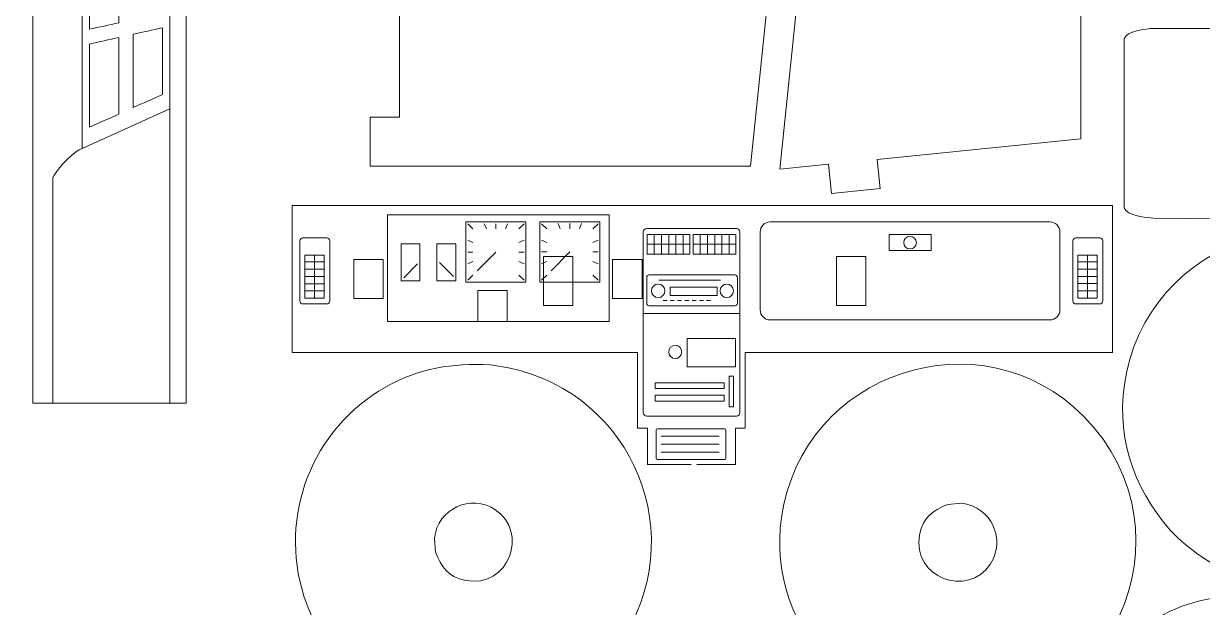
# Model space of a CAD drawing. Header units: centimetres. Extents: x -33.3 to 33.3, y -15.3 to 15.3.
# Drawn here: x -11.01 to -0.78, y -8.11 to -3.05 of the extents above; entities that cross this region are included whole.
import ezdxf

# ---------------------------------------------------------------- set-up
doc = ezdxf.new("R2010")
doc.units = ezdxf.units.CM
doc.header["$MEASUREMENT"] = 0
doc.layers.add('Layer 1', color=7, linetype='Continuous')

msp = doc.modelspace()

# ---------------------------------------------------------------- linework, layer by layer
at = {"layer": 'Layer 1', "color": 250, "lineweight": 20}
msp.add_open_spline([(-11.10211, -15.35), (-11.10211, -15.35), (11.0979, -15.35), (11.0979, -15.35), (11.0979, -15.35), (11.0979, -15.35), (11.0979, 15.35), (11.0979, 15.35), (11.0979, 15.35), (11.0979, 15.35), (-11.10211, 15.35), (-11.10211, 15.35), (-11.10211, 15.35), (-11.10211, 15.35), (-11.10211, -15.35), (-11.10211, -15.35), (-11.10211, -15.35), (-11.10211, -15.35), (-11.10211, -15.35), (-11.10211, -15.35)], degree=3, knots=[0, 0, 0, 0, 0.16666667, 0.16666667, 0.16666667, 0.16666667, 0.33333333, 0.33333333, 0.33333333, 0.33333333, 0.5, 0.5, 0.5, 0.5, 0.66666667, 0.66666667, 0.66666667, 0.66666667, 1, 1, 1, 1], dxfattribs=at)
at = {"layer": 'Layer 1', "lineweight": 9}
for points, knots in [([(-10.28248, 1.88691), (-10.53143, 1.88675), (-10.75291, 1.88659), (-10.75291, 1.88659), (-10.75291, 1.88659), (-10.75291, 1.88659), (-10.92623, 1.88834), (-10.92623, 1.88834), (-10.92623, 1.88834), (-10.92623, 1.88834), (-10.92623, -6.34047), (-10.92623, -6.34047), (-10.92623, -6.34047), (-10.92623, -6.34047), (-9.59829, -6.34091), (-9.59829, -6.34091), (-9.59829, -6.34091), (-9.59829, -6.34091), (-9.59829, -2.56671), (-9.59829, -2.56671), (-9.59829, -2.56671), (-9.59829, -2.56671), (-9.34334, -2.56671), (-9.34334, -2.56671), (-9.34334, -2.56671), (-9.34334, -2.56671), (-9.34334, -1.88682), (-9.34334, -1.88682), (-9.34334, -1.88682), (-9.34334, -1.88682), (-9.59829, -1.88682), (-9.59829, -1.88682), (-9.59829, -1.88682), (-9.59829, -1.88682), (-9.59829, 1.88737), (-9.59829, 1.88737), (-9.59829, 1.88737), (-9.59829, 1.88737), (-9.92618, 1.88714), (-10.23248, 1.88694)], [0, 0, 0, 0, 0.09090909, 0.09090909, 0.09090909, 0.09090909, 0.18181818, 0.18181818, 0.18181818, 0.18181818, 0.27272727, 0.27272727, 0.27272727, 0.27272727, 0.36363636, 0.36363636, 0.36363636, 0.36363636, 0.45454545, 0.45454545, 0.45454545, 0.45454545, 0.54545455, 0.54545455, 0.54545455, 0.54545455, 0.63636364, 0.63636364, 0.63636364, 0.63636364, 0.72727273, 0.72727273, 0.72727273, 0.72727273, 0.81818182, 0.81818182, 0.81818182, 0.81818182, 1, 1, 1, 1]), ([(-2.6797, -1.16226), (-2.95858, -1.16226), (-3.22302, -1.16226), (-3.22302, -1.16226), (-3.22302, -1.16226), (-3.22302, -1.16226), (-3.22302, -1.80304), (-3.22302, -1.80304), (-3.22302, -1.80304), (-3.22302, -1.80304), (-5.61491, -1.55184), (-5.61491, -1.55184), (-5.61491, -1.55184), (-5.61491, -1.55184), (-5.58784, -1.29829), (-5.58784, -1.29829), (-5.58784, -1.29829), (-5.58784, -1.29829), (-6.01038, -1.2532), (-6.01038, -1.2532), (-6.01038, -1.2532), (-6.01038, -1.2532), (-6.03745, -1.50673), (-6.03745, -1.50673), (-6.03745, -1.50673), (-6.03745, -1.50673), (-6.29097, -1.47966), (-6.29097, -1.47966), (-6.29097, -1.47966), (-6.29097, -1.47966), (-6.91417, -1.47966), (-6.91417, -1.47966), (-6.91417, -1.47966), (-6.91417, -1.47966), (-6.91417, -1.22471), (-6.91417, -1.22471), (-6.91417, -1.22471), (-6.91417, -1.22471), (-7.25412, -1.22471), (-7.25412, -1.22471), (-7.25412, -1.22471), (-7.25412, -1.22471), (-7.25412, -1.47966), (-7.25412, -1.47966), (-7.25412, -1.47966), (-7.25412, -1.47966), (-7.74529, -1.47966), (-7.74529, -1.47966), (-7.74529, -1.47966), (-7.74529, -1.47966), (-7.74529, -3.86239), (-7.74529, -3.86239), (-7.74529, -3.86239), (-7.74529, -3.86239), (-8.0003, -3.86239), (-8.0003, -3.86239), (-8.0003, -3.86239), (-8.0003, -3.86239), (-8.0003, -4.28731), (-8.0003, -4.28731), (-8.0003, -4.28731), (-8.0003, -4.28731), (-4.70104, -4.28731), (-4.70104, -4.28731), (-4.70104, -4.28731), (-4.70104, -4.28731), (-4.56245, -2.94622), (-4.56245, -2.94622), (-4.56245, -2.94622), (-4.56245, -2.94622), (-4.30884, -2.97243), (-4.30884, -2.97243), (-4.30884, -2.97243), (-4.30884, -2.97243), (-4.44742, -4.31354), (-4.44742, -4.31354), (-4.44742, -4.31354), (-4.44742, -4.31354), (-4.02466, -4.27063), (-4.02466, -4.27063), (-4.02466, -4.27063), (-4.02466, -4.27063), (-3.99891, -4.52429), (-3.99891, -4.52429), (-3.99891, -4.52429), (-3.99891, -4.52429), (-3.57615, -4.4814), (-3.57615, -4.4814), (-3.57615, -4.4814), (-3.57615, -4.4814), (-3.6019, -4.22774), (-3.6019, -4.22774), (-3.6019, -4.22774), (-3.6019, -4.22774), (-1.83551, -4.0485), (-1.83551, -4.0485), (-1.83551, -4.0485), (-1.83551, -4.0485), (-1.83551, -2.81895), (-1.83551, -2.81895), (-1.83551, -2.81895), (-1.83551, -2.81895), (-2.29445, -2.81895), (-2.29445, -2.81895), (-2.29445, -2.81895), (-2.29445, -2.81895), (-2.29445, -1.50164), (-2.29445, -1.50164), (-2.29445, -1.50164), (-2.29445, -1.50164), (-2.03948, -1.50164), (-2.03948, -1.50164), (-2.03948, -1.50164), (-2.03948, -1.50164), (-2.03948, -1.16226), (-2.03948, -1.16226), (-2.03948, -1.16226), (-2.03948, -1.16226), (-2.33433, -1.16226), (-2.6297, -1.16226)], [0, 0, 0, 0, 0.03225806, 0.03225806, 0.03225806, 0.03225806, 0.06451613, 0.06451613, 0.06451613, 0.06451613, 0.09677419, 0.09677419, 0.09677419, 0.09677419, 0.12903226, 0.12903226, 0.12903226, 0.12903226, 0.16129032, 0.16129032, 0.16129032, 0.16129032, 0.19354839, 0.19354839, 0.19354839, 0.19354839, 0.22580645, 0.22580645, 0.22580645, 0.22580645, 0.25806452, 0.25806452, 0.25806452, 0.25806452, 0.29032258, 0.29032258, 0.29032258, 0.29032258, 0.32258065, 0.32258065, 0.32258065, 0.32258065, 0.35483871, 0.35483871, 0.35483871, 0.35483871, 0.38709677, 0.38709677, 0.38709677, 0.38709677, 0.41935484, 0.41935484, 0.41935484, 0.41935484, 0.4516129, 0.4516129, 0.4516129, 0.4516129, 0.48387097, 0.48387097, 0.48387097, 0.48387097, 0.51612903, 0.51612903, 0.51612903, 0.51612903, 0.5483871, 0.5483871, 0.5483871, 0.5483871, 0.58064516, 0.58064516, 0.58064516, 0.58064516, 0.61290323, 0.61290323, 0.61290323, 0.61290323, 0.64516129, 0.64516129, 0.64516129, 0.64516129, 0.67741935, 0.67741935, 0.67741935, 0.67741935, 0.70967742, 0.70967742, 0.70967742, 0.70967742, 0.74193548, 0.74193548, 0.74193548, 0.74193548, 0.77419355, 0.77419355, 0.77419355, 0.77419355, 0.80645161, 0.80645161, 0.80645161, 0.80645161, 0.83870968, 0.83870968, 0.83870968, 0.83870968, 0.87096774, 0.87096774, 0.87096774, 0.87096774, 0.90322581, 0.90322581, 0.90322581, 0.90322581, 0.93548387, 0.93548387, 0.93548387, 0.93548387, 1, 1, 1, 1]), ([(0.5506, -3.09325), (-0.47528, -3.09325), (-1.20612, -3.09325), (-1.20612, -3.09325), (-1.20612, -3.09325), (-1.2651, -3.09445), (-1.44288, -3.11428), (-1.45861, -3.18431), (-1.45861, -3.18431), (-1.45861, -3.18431), (-1.4585, -4.64697), (-1.4585, -4.64697), (-1.4585, -4.64697), (-1.43603, -4.71623), (-1.2654, -4.73528), (-1.20512, -4.73711), (-1.20512, -4.73711), (-1.20512, -4.73711), (1.52417, -4.76674), (1.52417, -4.76674), (1.52417, -4.76674), (1.52417, -4.76674), (1.52417, -4.52271), (1.52417, -4.52271), (1.52417, -4.52271), (1.52417, -4.52271), (1.77913, -4.52271), (1.77913, -4.52271), (1.77913, -4.52271), (1.77913, -4.52271), (1.77913, -4.76814), (1.77913, -4.76814), (1.77913, -4.76814), (1.77913, -4.76814), (3.4786, -4.77002), (3.4786, -4.77002), (3.4786, -4.77002), (3.4786, -4.77002), (4.06546, -4.76799), (4.06546, -4.76799), (4.06546, -4.76799), (4.06546, -4.76799), (4.06546, -4.52271), (4.06546, -4.52271), (4.06546, -4.52271), (4.06546, -4.52271), (4.32043, -4.52271), (4.32043, -4.52271), (4.32043, -4.52271), (4.32043, -4.52271), (4.32043, -4.76652), (4.32043, -4.76652), (4.32043, -4.76652), (4.32043, -4.76652), (7.01571, -4.73708), (7.01571, -4.73708), (7.01571, -4.73708), (7.0735, -4.73542), (7.25127, -4.71402), (7.26731, -4.64727), (7.26731, -4.64727), (7.26731, -4.64727), (7.26804, -3.18819), (7.26804, -3.18819), (7.26804, -3.18819), (7.24699, -3.11024), (7.07773, -3.09436), (7.01566, -3.09325), (7.01566, -3.09325), (7.01566, -3.09325), (6.47998, -3.09325), (5.68208, -3.09325)], [0, 0, 0, 0, 0.05263158, 0.05263158, 0.05263158, 0.05263158, 0.10526316, 0.10526316, 0.10526316, 0.10526316, 0.15789474, 0.15789474, 0.15789474, 0.15789474, 0.21052632, 0.21052632, 0.21052632, 0.21052632, 0.26315789, 0.26315789, 0.26315789, 0.26315789, 0.31578947, 0.31578947, 0.31578947, 0.31578947, 0.36842105, 0.36842105, 0.36842105, 0.36842105, 0.42105263, 0.42105263, 0.42105263, 0.42105263, 0.47368421, 0.47368421, 0.47368421, 0.47368421, 0.52631579, 0.52631579, 0.52631579, 0.52631579, 0.57894737, 0.57894737, 0.57894737, 0.57894737, 0.63157895, 0.63157895, 0.63157895, 0.63157895, 0.68421053, 0.68421053, 0.68421053, 0.68421053, 0.73684211, 0.73684211, 0.73684211, 0.73684211, 0.78947368, 0.78947368, 0.78947368, 0.78947368, 0.84210526, 0.84210526, 0.84210526, 0.84210526, 0.89473684, 0.89473684, 0.89473684, 0.89473684, 1, 1, 1, 1]), ([(1.49162, -6.99297), (1.71831, -6.45711), (1.65363, -5.79723), (1.16501, -5.30383), (1.16501, -5.30383), (0.2789, -4.40904), (-1.27588, -4.91201), (-1.45712, -6.17954), (-1.45712, -6.17954), (-1.52966, -6.68685), (-1.34828, -7.14957), (-0.99243, -7.51143), (-0.99243, -7.51143), (-0.70948, -7.7608), (-0.40694, -7.91226), (-0.02436, -7.93512), (-0.02436, -7.93512), (0.65182, -7.97552), (1.18186, -7.6065), (1.44162, -7.1)], [0, 0, 0, 0, 0.16666667, 0.16666667, 0.16666667, 0.16666667, 0.33333333, 0.33333333, 0.33333333, 0.33333333, 0.5, 0.5, 0.5, 0.5, 0.66666667, 0.66666667, 0.66666667, 0.66666667, 1, 1, 1, 1]), ([(-5.16577, -6.87205), (-4.99171, -6.87205), (-4.83103, -6.87205), (-4.83103, -6.87205), (-4.83103, -6.87205), (-4.83103, -6.87205), (-4.83104, -6.55681), (-4.83104, -6.55681), (-4.83104, -6.55681), (-4.83104, -6.55681), (-4.74605, -6.55681), (-4.74605, -6.55681), (-4.74605, -6.55681), (-4.74605, -6.55681), (-4.74605, -5.90223), (-4.74605, -5.90223), (-4.74605, -5.90223), (-4.74605, -5.90223), (-1.56151, -5.90223), (-1.56151, -5.90223), (-1.56151, -5.90223), (-1.56151, -5.90223), (-1.56151, -4.6274), (-1.56151, -4.6274), (-1.56151, -4.6274), (-1.56151, -4.6274), (-8.67845, -4.6274), (-8.67845, -4.6274), (-8.67845, -4.6274), (-8.67845, -4.6274), (-8.67845, -5.90223), (-8.67845, -5.90223), (-8.67845, -5.90223), (-8.67845, -5.90223), (-5.68092, -5.90223), (-5.68092, -5.90223), (-5.68092, -5.90223), (-5.68092, -5.90223), (-5.68092, -6.55681), (-5.68092, -6.55681), (-5.68092, -6.55681), (-5.68092, -6.55681), (-5.59593, -6.55681), (-5.59593, -6.55681), (-5.59593, -6.55681), (-5.59593, -6.55681), (-5.59593, -6.87206), (-5.59593, -6.87206), (-5.59593, -6.87206), (-5.59593, -6.87206), (-5.40623, -6.87205), (-5.21577, -6.87205)], [0, 0, 0, 0, 0.07142857, 0.07142857, 0.07142857, 0.07142857, 0.14285714, 0.14285714, 0.14285714, 0.14285714, 0.21428571, 0.21428571, 0.21428571, 0.21428571, 0.28571429, 0.28571429, 0.28571429, 0.28571429, 0.35714286, 0.35714286, 0.35714286, 0.35714286, 0.42857143, 0.42857143, 0.42857143, 0.42857143, 0.5, 0.5, 0.5, 0.5, 0.57142857, 0.57142857, 0.57142857, 0.57142857, 0.64285714, 0.64285714, 0.64285714, 0.64285714, 0.71428571, 0.71428571, 0.71428571, 0.71428571, 0.78571429, 0.78571429, 0.78571429, 0.78571429, 0.85714286, 0.85714286, 0.85714286, 0.85714286, 1, 1, 1, 1]), ([(-7.8871, -5.09485), (-7.8871, -5.09485), (-8.14206, -5.09485), (-8.14206, -5.09485), (-8.14206, -5.09485), (-8.14206, -5.09485), (-8.14206, -5.4348), (-8.14206, -5.4348), (-8.14206, -5.4348), (-8.14206, -5.4348), (-7.8871, -5.4348), (-7.8871, -5.4348), (-7.8871, -5.4348), (-7.8871, -5.4348), (-7.8871, -5.09485), (-7.8871, -5.09485)], [0, 0, 0, 0, 0.2, 0.2, 0.2, 0.2, 0.4, 0.4, 0.4, 0.4, 0.6, 0.6, 0.6, 0.6, 1, 1, 1, 1]), ([(-6.24116, -5.4941), (-6.24116, -5.4941), (-6.24116, -5.06916), (-6.24116, -5.06916), (-6.24116, -5.06916), (-6.24116, -5.06916), (-6.49613, -5.06916), (-6.49613, -5.06916), (-6.49613, -5.06916), (-6.49613, -5.06916), (-6.49613, -5.4941), (-6.49613, -5.4941), (-6.49613, -5.4941), (-6.49613, -5.4941), (-6.24116, -5.4941), (-6.24116, -5.4941)], [0, 0, 0, 0, 0.2, 0.2, 0.2, 0.2, 0.4, 0.4, 0.4, 0.4, 0.6, 0.6, 0.6, 0.6, 1, 1, 1, 1]), ([(-5.89738, -5.09485), (-5.89738, -5.09485), (-5.89738, -5.4348), (-5.89738, -5.4348), (-5.89738, -5.4348), (-5.89738, -5.4348), (-5.64242, -5.4348), (-5.64242, -5.4348), (-5.64242, -5.4348), (-5.64242, -5.4348), (-5.64242, -5.09485), (-5.64242, -5.09485), (-5.64242, -5.09485), (-5.64242, -5.09485), (-5.89738, -5.09485), (-5.89738, -5.09485)], [0, 0, 0, 0, 0.2, 0.2, 0.2, 0.2, 0.4, 0.4, 0.4, 0.4, 0.6, 0.6, 0.6, 0.6, 1, 1, 1, 1]), ([(-3.69989, -5.06916), (-3.69989, -5.06916), (-3.95485, -5.06916), (-3.95485, -5.06916), (-3.95485, -5.06916), (-3.95485, -5.06916), (-3.95485, -5.4941), (-3.95485, -5.4941), (-3.95485, -5.4941), (-3.95485, -5.4941), (-3.69989, -5.4941), (-3.69989, -5.4941), (-3.69989, -5.4941), (-3.69989, -5.4941), (-3.69989, -5.06916), (-3.69989, -5.06916)], [0, 0, 0, 0, 0.2, 0.2, 0.2, 0.2, 0.4, 0.4, 0.4, 0.4, 0.6, 0.6, 0.6, 0.6, 1, 1, 1, 1]), ([(-7.06787, -5.63248), (-7.06787, -5.63248), (-6.8129, -5.63248), (-6.8129, -5.63248), (-6.8129, -5.63248), (-6.8129, -5.63248), (-6.8129, -5.36272), (-6.8129, -5.36272), (-6.8129, -5.36272), (-6.8129, -5.36272), (-7.06787, -5.36272), (-7.06787, -5.36272), (-7.06787, -5.36272), (-7.06787, -5.36272), (-7.06787, -5.63248), (-7.06787, -5.63248)], [0, 0, 0, 0, 0.2, 0.2, 0.2, 0.2, 0.4, 0.4, 0.4, 0.4, 0.6, 0.6, 0.6, 0.6, 1, 1, 1, 1]), ([(-3.93542, -8.69067), (-3.66163, -8.92354), (-3.36757, -9.06464), (-2.99939, -9.08663), (-2.99939, -9.08663), (-1.58522, -9.17114), (-0.8103, -7.46482), (-1.81001, -6.45533), (-1.81001, -6.45533), (-2.69611, -5.56055), (-4.25089, -6.06352), (-4.43214, -7.33105), (-4.43214, -7.33105), (-4.50345, -7.82975), (-4.32939, -8.28536), (-3.98542, -8.64442)], [0, 0, 0, 0, 0.2, 0.2, 0.2, 0.2, 0.4, 0.4, 0.4, 0.4, 0.6, 0.6, 0.6, 0.6, 1, 1, 1, 1]), ([(-6.03768, -8.65998), (-5.94284, -8.56785), (-5.85691, -8.46048), (-5.78281, -8.33755), (-5.78281, -8.33755), (-5.21841, -7.40119), (-5.77809, -6.17745), (-6.90352, -6.01571), (-6.90352, -6.01571), (-6.90352, -6.01571), (-6.95778, -6.0088), (-6.95778, -6.0088), (-6.95778, -6.0088), (-7.28775, -5.99182), (-7.5768, -6.0367), (-7.86909, -6.20243), (-7.86909, -6.20243), (-8.50576, -6.56344), (-8.79668, -7.3192), (-8.57529, -8.01184), (-8.57529, -8.01184), (-8.22143, -9.11894), (-6.87914, -9.40913), (-6.08768, -8.70642)], [0, 0, 0, 0, 0.14285714, 0.14285714, 0.14285714, 0.14285714, 0.28571429, 0.28571429, 0.28571429, 0.28571429, 0.42857143, 0.42857143, 0.42857143, 0.42857143, 0.57142857, 0.57142857, 0.57142857, 0.57142857, 0.71428571, 0.71428571, 0.71428571, 0.71428571, 1, 1, 1, 1]), ([(-7.43421, -7.63303), (-7.38302, -7.75612), (-7.32512, -7.8479), (-7.1712, -7.87704), (-7.1712, -7.87704), (-6.79825, -7.94765), (-6.61878, -7.4572), (-6.91819, -7.26189), (-6.91819, -7.26189), (-7.12723, -7.12552), (-7.41344, -7.25031), (-7.44388, -7.51368), (-7.44388, -7.51368), (-7.44388, -7.51368), (-7.43421, -7.63303), (-7.43421, -7.63303)], [0, 0, 0, 0, 0.2, 0.2, 0.2, 0.2, 0.4, 0.4, 0.4, 0.4, 0.6, 0.6, 0.6, 0.6, 1, 1, 1, 1]), ([(-2.99057, -7.2174), (-3.11364, -7.26857), (-3.20549, -7.32648), (-3.23461, -7.48042), (-3.23461, -7.48042), (-3.30517, -7.85342), (-2.81478, -8.03282), (-2.61946, -7.73343), (-2.61946, -7.73343), (-2.48296, -7.52421), (-2.60808, -7.23815), (-2.87123, -7.20774), (-2.87123, -7.20774), (-2.87123, -7.20774), (-2.99057, -7.2174), (-2.99057, -7.2174)], [0, 0, 0, 0, 0.2, 0.2, 0.2, 0.2, 0.4, 0.4, 0.4, 0.4, 0.6, 0.6, 0.6, 0.6, 1, 1, 1, 1]), ([(-1.18736, -10.88258), (-0.50756, -11.27175), (0.43964, -11.11864), (0.91011, -10.33821), (0.91011, -10.33821), (1.47438, -9.40218), (0.91519, -8.17827), (-0.2106, -8.01639), (-0.2106, -8.01639), (-0.2106, -8.01639), (-0.26486, -8.00945), (-0.26486, -8.00945), (-0.26486, -8.00945), (-0.5949, -7.99251), (-0.8838, -8.03732), (-1.17617, -8.2031), (-1.17617, -8.2031), (-1.81285, -8.56411), (-2.10376, -9.31986), (-1.88238, -10.0125), (-1.88238, -10.0125), (-1.76182, -10.38972), (-1.52652, -10.67211), (-1.23736, -10.85267)], [0, 0, 0, 0, 0.14285714, 0.14285714, 0.14285714, 0.14285714, 0.28571429, 0.28571429, 0.28571429, 0.28571429, 0.42857143, 0.42857143, 0.42857143, 0.42857143, 0.57142857, 0.57142857, 0.57142857, 0.57142857, 0.71428571, 0.71428571, 0.71428571, 0.71428571, 1, 1, 1, 1])]:
    msp.add_open_spline(points, degree=3, knots=knots, dxfattribs=at)
at = {"layer": 'Layer 1', "color": 140, "lineweight": 9}
for points in [[(-9.73915, -6.34047), (-9.73915, -6.34047), (-9.73915, 1.88659), (-9.73915, 1.88659)], [(-7.10968, -4.83083), (-7.10968, -4.83083), (-7.15468, -4.78583), (-7.15468, -4.78583)], [(-6.99282, -4.83017), (-6.99282, -4.83017), (-7.01153, -4.78504), (-7.01153, -4.78504)], [(-6.90973, -4.83017), (-6.90973, -4.83017), (-6.90975, -4.78504), (-6.90975, -4.78504)], [(-6.82667, -4.83017), (-6.82667, -4.83017), (-6.80799, -4.78504), (-6.80799, -4.78504)], [(-6.70968, -4.83062), (-6.70968, -4.83062), (-6.66468, -4.78559), (-6.66468, -4.78559)], [(-6.46848, -4.83047), (-6.46848, -4.83047), (-6.51348, -4.78548), (-6.51348, -4.78548)], [(-6.35162, -4.82981), (-6.35162, -4.82981), (-6.37033, -4.78468), (-6.37033, -4.78468)], [(-6.26853, -4.82981), (-6.26853, -4.82981), (-6.26855, -4.78468), (-6.26855, -4.78468)], [(-6.18547, -4.82981), (-6.18547, -4.82981), (-6.16679, -4.78468), (-6.16679, -4.78468)], [(-6.06848, -4.83026), (-6.06848, -4.83026), (-6.02348, -4.78522), (-6.02348, -4.78522)], [(-5.53726, -5.04811), (-5.53726, -5.04811), (-5.53726, -4.87885), (-5.53726, -4.87885)], [(-5.47415, -5.04811), (-5.47415, -5.04811), (-5.47415, -4.87885), (-5.47415, -4.87885)], [(-5.41105, -5.04811), (-5.41105, -5.04811), (-5.41105, -4.87885), (-5.41105, -4.87885)], [(-5.34794, -5.04811), (-5.34794, -5.04811), (-5.34794, -4.87885), (-5.34794, -4.87885)], [(-5.28484, -5.04811), (-5.28484, -5.04811), (-5.28484, -4.87885), (-5.28484, -4.87885)], [(-5.13795, -5.04808), (-5.13795, -5.04808), (-5.13795, -4.87883), (-5.13795, -4.87883)], [(-5.07484, -5.04808), (-5.07484, -5.04808), (-5.07484, -4.87883), (-5.07484, -4.87883)], [(-5.01173, -5.04808), (-5.01173, -5.04808), (-5.01173, -4.87883), (-5.01173, -4.87883)], [(-4.94862, -5.04808), (-4.94862, -5.04808), (-4.94862, -4.87883), (-4.94862, -4.87883)], [(-4.88553, -5.04808), (-4.88553, -5.04808), (-4.88553, -4.87883), (-4.88553, -4.87883)], [(-7.10968, -4.94795), (-7.10968, -4.94795), (-7.15468, -4.92931), (-7.15468, -4.92931)], [(-6.70968, -4.94782), (-6.70968, -4.94782), (-6.66468, -4.92916), (-6.66468, -4.92916)], [(-6.46848, -4.94759), (-6.46848, -4.94759), (-6.51348, -4.92895), (-6.51348, -4.92895)], [(-6.06848, -4.94746), (-6.06848, -4.94746), (-6.02348, -4.9288), (-6.02348, -4.9288)], [(-5.59881, -4.96347), (-5.59881, -4.96347), (-5.22822, -4.96347), (-5.22822, -4.96347)], [(-5.1995, -4.96345), (-5.1995, -4.96345), (-4.82891, -4.96345), (-4.82891, -4.96345)], [(-8.48319, -5.42973), (-8.48319, -5.42973), (-8.48319, -5.05914), (-8.48319, -5.05914)], [(-7.10968, -5.03078), (-7.10968, -5.03078), (-7.15468, -5.03078), (-7.15468, -5.03078)], [(-6.90968, -5.03076), (-6.90968, -5.03076), (-7.07258, -5.19366), (-7.07258, -5.19366)], [(-6.70968, -5.03067), (-6.70968, -5.03067), (-6.66468, -5.03065), (-6.66468, -5.03065)], [(-6.46848, -5.03042), (-6.46848, -5.03042), (-6.51348, -5.03042), (-6.51348, -5.03042)], [(-6.46848, -5.11325), (-6.46848, -5.11325), (-6.51348, -5.13191), (-6.51348, -5.13191)], [(-6.26848, -5.0304), (-6.26848, -5.0304), (-6.43138, -5.1933), (-6.43138, -5.1933)], [(-6.06848, -5.03031), (-6.06848, -5.03031), (-6.02348, -5.03029), (-6.02348, -5.03029)], [(-6.06848, -5.11314), (-6.06848, -5.11314), (-6.02348, -5.13174), (-6.02348, -5.13174)], [(-1.77714, -5.42942), (-1.77714, -5.42942), (-1.77714, -5.05883), (-1.77714, -5.05883)], [(-8.39856, -5.11577), (-8.39856, -5.11577), (-8.56781, -5.11577), (-8.56781, -5.11577)], [(-8.39856, -5.17886), (-8.39856, -5.17886), (-8.56781, -5.17886), (-8.56781, -5.17886)], [(-7.58902, -5.13316), (-7.58902, -5.13316), (-7.71003, -5.25416), (-7.71003, -5.25416)], [(-7.39864, -5.12099), (-7.39864, -5.12099), (-7.27763, -5.24199), (-7.27763, -5.24199)], [(-7.10968, -5.11361), (-7.10968, -5.11361), (-7.15468, -5.13226), (-7.15468, -5.13226)], [(-6.70968, -5.11349), (-6.70968, -5.11349), (-6.66468, -5.1321), (-6.66468, -5.1321)], [(-1.69251, -5.11545), (-1.69251, -5.11545), (-1.86176, -5.11545), (-1.86176, -5.11545)], [(-1.69251, -5.17855), (-1.69251, -5.17855), (-1.86176, -5.17855), (-1.86176, -5.17855)], [(-8.39856, -5.24197), (-8.39856, -5.24197), (-8.56781, -5.24197), (-8.56781, -5.24197)], [(-8.39856, -5.30507), (-8.39856, -5.30507), (-8.56781, -5.30507), (-8.56781, -5.30507)], [(-7.10968, -5.23076), (-7.10968, -5.23076), (-7.15468, -5.27577), (-7.15468, -5.27577)], [(-6.70968, -5.23055), (-6.70968, -5.23055), (-6.66468, -5.27551), (-6.66468, -5.27551)], [(-6.46848, -5.2304), (-6.46848, -5.2304), (-6.51348, -5.2754), (-6.51348, -5.2754)], [(-6.06848, -5.23019), (-6.06848, -5.23019), (-6.02348, -5.27515), (-6.02348, -5.27515)], [(-5.49624, -5.2754), (-5.49624, -5.2754), (-4.9602, -5.2754), (-4.9602, -5.2754)], [(-1.69251, -5.24166), (-1.69251, -5.24166), (-1.86176, -5.24166), (-1.86176, -5.24166)], [(-1.69251, -5.30477), (-1.69251, -5.30477), (-1.86176, -5.30477), (-1.86176, -5.30477)], [(-8.39856, -5.36818), (-8.39856, -5.36818), (-8.56781, -5.36818), (-8.56781, -5.36818)], [(-1.69251, -5.36787), (-1.69251, -5.36787), (-1.86176, -5.36787), (-1.86176, -5.36787)], [(-5.45989, -5.45183), (-5.45989, -5.45183), (-5.42531, -5.45183), (-5.42531, -5.45183)], [(-5.39684, -5.45179), (-5.39684, -5.45179), (-5.36226, -5.45179), (-5.36226, -5.45179)], [(-5.33379, -5.45175), (-5.33379, -5.45175), (-5.29921, -5.45175), (-5.29921, -5.45175)], [(-5.27074, -5.45171), (-5.27074, -5.45171), (-5.23616, -5.45171), (-5.23616, -5.45171)], [(-5.20769, -5.45167), (-5.20769, -5.45167), (-5.17311, -5.45167), (-5.17311, -5.45167)], [(-5.14464, -5.45164), (-5.14464, -5.45164), (-5.11006, -5.45164), (-5.11006, -5.45164)], [(-5.08159, -5.45159), (-5.08159, -5.45159), (-5.04701, -5.45159), (-5.04701, -5.45159)], [(-5.63094, -5.56481), (-5.63094, -5.56481), (-4.79354, -5.56481), (-4.79354, -5.56481)], [(-5.475, -6.62603), (-5.475, -6.62603), (-4.97355, -6.62603), (-4.97355, -6.62603)], [(-5.475, -6.69519), (-5.475, -6.69519), (-4.97355, -6.69519), (-4.97355, -6.69519)], [(-5.475, -6.76435), (-5.475, -6.76435), (-4.97355, -6.76435), (-4.97355, -6.76435)]]:
    msp.add_open_spline(points, degree=3, dxfattribs=at)
for points, knots in [([(-9.73915, -0.66311), (-9.73915, -0.66311), (-10.49794, -0.32316), (-10.49794, -0.32316), (-10.49794, -0.32316), (-10.49794, -0.32316), (-10.49794, -4.13072), (-10.49794, -4.13072)], [0, 0, 0, 0, 0.33333333, 0.33333333, 0.33333333, 0.33333333, 1, 1, 1, 1]), ([(-9.73915, -3.79076), (-9.73915, -3.79076), (-10.52424, -4.14605), (-10.52424, -4.14605), (-10.52424, -4.14605), (-10.60273, -4.18534), (-10.74118, -4.34228), (-10.75291, -4.38568), (-10.75291, -4.38568), (-10.75291, -4.38568), (-10.75291, -6.34047), (-10.75291, -6.34047)], [0, 0, 0, 0, 0.25, 0.25, 0.25, 0.25, 0.5, 0.5, 0.5, 0.5, 1, 1, 1, 1]), ([(-7.8492, -5.63247), (-7.8492, -5.63247), (-5.9264, -5.63247), (-5.9264, -5.63247), (-5.9264, -5.63247), (-5.9264, -5.63247), (-5.9264, -4.70809), (-5.9264, -4.70809), (-5.9264, -4.70809), (-5.9264, -4.70809), (-7.8492, -4.70809), (-7.8492, -4.70809), (-7.8492, -4.70809), (-7.8492, -4.70809), (-7.8492, -5.63247), (-7.8492, -5.63247), (-7.8492, -5.63247), (-7.8492, -5.63247), (-7.8492, -5.63247), (-7.8492, -5.63247)], [0, 0, 0, 0, 0.16666667, 0.16666667, 0.16666667, 0.16666667, 0.33333333, 0.33333333, 0.33333333, 0.33333333, 0.5, 0.5, 0.5, 0.5, 0.66666667, 0.66666667, 0.66666667, 0.66666667, 1, 1, 1, 1]), ([(-7.16965, -5.2915), (-7.16965, -5.2915), (-6.64971, -5.2915), (-6.64971, -5.2915), (-6.64971, -5.2915), (-6.64971, -5.2915), (-6.64971, -4.77002), (-6.64971, -4.77002), (-6.64971, -4.77002), (-6.64971, -4.77002), (-7.16965, -4.77002), (-7.16965, -4.77002), (-7.16965, -4.77002), (-7.16965, -4.77002), (-7.16965, -5.2915), (-7.16965, -5.2915), (-7.16965, -5.2915), (-7.16965, -5.2915), (-7.16965, -5.2915), (-7.16965, -5.2915)], [0, 0, 0, 0, 0.16666667, 0.16666667, 0.16666667, 0.16666667, 0.33333333, 0.33333333, 0.33333333, 0.33333333, 0.5, 0.5, 0.5, 0.5, 0.66666667, 0.66666667, 0.66666667, 0.66666667, 1, 1, 1, 1]), ([(-6.52845, -5.29114), (-6.52845, -5.29114), (-6.00851, -5.29114), (-6.00851, -5.29114), (-6.00851, -5.29114), (-6.00851, -5.29114), (-6.00851, -4.76966), (-6.00851, -4.76966), (-6.00851, -4.76966), (-6.00851, -4.76966), (-6.52845, -4.76966), (-6.52845, -4.76966), (-6.52845, -4.76966), (-6.52845, -4.76966), (-6.52845, -5.29114), (-6.52845, -5.29114), (-6.52845, -5.29114), (-6.52845, -5.29114), (-6.52845, -5.29114), (-6.52845, -5.29114)], [0, 0, 0, 0, 0.16666667, 0.16666667, 0.16666667, 0.16666667, 0.33333333, 0.33333333, 0.33333333, 0.33333333, 0.5, 0.5, 0.5, 0.5, 0.66666667, 0.66666667, 0.66666667, 0.66666667, 1, 1, 1, 1]), ([(-4.53074, -5.61887), (-4.53074, -5.61887), (-2.10339, -5.61887), (-2.10339, -5.61887), (-2.10339, -5.61887), (-2.05573, -5.61887), (-2.01675, -5.57988), (-2.01675, -5.53222), (-2.01675, -5.53222), (-2.01675, -5.53222), (-2.01675, -4.85666), (-2.01675, -4.85666), (-2.01675, -4.85666), (-2.01675, -4.809), (-2.05573, -4.77002), (-2.10339, -4.77002), (-2.10339, -4.77002), (-2.10339, -4.77002), (-4.53074, -4.77002), (-4.53074, -4.77002), (-4.53074, -4.77002), (-4.5784, -4.77002), (-4.61738, -4.809), (-4.61738, -4.85666), (-4.61738, -4.85666), (-4.61738, -4.85666), (-4.61738, -5.53222), (-4.61738, -5.53222), (-4.61738, -5.53222), (-4.61738, -5.57988), (-4.5784, -5.61887), (-4.53074, -5.61887)], [0, 0, 0, 0, 0.11111111, 0.11111111, 0.11111111, 0.11111111, 0.22222222, 0.22222222, 0.22222222, 0.22222222, 0.33333333, 0.33333333, 0.33333333, 0.33333333, 0.44444444, 0.44444444, 0.44444444, 0.44444444, 0.55555556, 0.55555556, 0.55555556, 0.55555556, 0.66666667, 0.66666667, 0.66666667, 0.66666667, 0.77777778, 0.77777778, 0.77777778, 0.77777778, 1, 1, 1, 1]), ([(-8.58394, -5.48084), (-8.58394, -5.48084), (-8.3775, -5.48084), (-8.3775, -5.48084), (-8.3775, -5.48084), (-8.36294, -5.48084), (-8.35103, -5.46893), (-8.35103, -5.45437), (-8.35103, -5.45437), (-8.35103, -5.45437), (-8.35103, -4.93452), (-8.35103, -4.93452), (-8.35103, -4.93452), (-8.35103, -4.91996), (-8.36294, -4.90805), (-8.3775, -4.90805), (-8.3775, -4.90805), (-8.3775, -4.90805), (-8.58394, -4.90805), (-8.58394, -4.90805), (-8.58394, -4.90805), (-8.5985, -4.90805), (-8.61041, -4.91996), (-8.61041, -4.93452), (-8.61041, -4.93452), (-8.61041, -4.93452), (-8.61041, -5.45437), (-8.61041, -5.45437), (-8.61041, -5.45437), (-8.61041, -5.46893), (-8.5985, -5.48084), (-8.58394, -5.48084)], [0, 0, 0, 0, 0.11111111, 0.11111111, 0.11111111, 0.11111111, 0.22222222, 0.22222222, 0.22222222, 0.22222222, 0.33333333, 0.33333333, 0.33333333, 0.33333333, 0.44444444, 0.44444444, 0.44444444, 0.44444444, 0.55555556, 0.55555556, 0.55555556, 0.55555556, 0.66666667, 0.66666667, 0.66666667, 0.66666667, 0.77777778, 0.77777778, 0.77777778, 0.77777778, 1, 1, 1, 1]), ([(-5.60094, -6.45392), (-5.60094, -6.45392), (-4.82353, -6.45392), (-4.82353, -6.45392), (-4.82353, -6.45392), (-4.80703, -6.45392), (-4.79354, -6.44042), (-4.79354, -6.42392), (-4.79354, -6.42392), (-4.79354, -6.42392), (-4.79354, -4.85597), (-4.79354, -4.85597), (-4.79354, -4.85597), (-4.79354, -4.83948), (-4.80703, -4.82598), (-4.82353, -4.82598), (-4.82353, -4.82598), (-4.82353, -4.82598), (-5.60094, -4.82598), (-5.60094, -4.82598), (-5.60094, -4.82598), (-5.61744, -4.82598), (-5.63094, -4.83948), (-5.63094, -4.85597), (-5.63094, -4.85597), (-5.63094, -4.85597), (-5.63094, -6.42392), (-5.63094, -6.42392), (-5.63094, -6.42392), (-5.63094, -6.44042), (-5.61744, -6.45392), (-5.60094, -6.45392)], [0, 0, 0, 0, 0.11111111, 0.11111111, 0.11111111, 0.11111111, 0.22222222, 0.22222222, 0.22222222, 0.22222222, 0.33333333, 0.33333333, 0.33333333, 0.33333333, 0.44444444, 0.44444444, 0.44444444, 0.44444444, 0.55555556, 0.55555556, 0.55555556, 0.55555556, 0.66666667, 0.66666667, 0.66666667, 0.66666667, 0.77777778, 0.77777778, 0.77777778, 0.77777778, 1, 1, 1, 1]), ([(-5.22822, -5.04811), (-5.22822, -5.04811), (-5.22822, -4.87885), (-5.22822, -4.87885), (-5.22822, -4.87885), (-5.22822, -4.87885), (-5.59881, -4.87885), (-5.59881, -4.87885), (-5.59881, -4.87885), (-5.59881, -4.87885), (-5.59881, -5.04811), (-5.59881, -5.04811), (-5.59881, -5.04811), (-5.59881, -5.04811), (-5.22822, -5.04811), (-5.22822, -5.04811)], [0, 0, 0, 0, 0.2, 0.2, 0.2, 0.2, 0.4, 0.4, 0.4, 0.4, 0.6, 0.6, 0.6, 0.6, 1, 1, 1, 1]), ([(-4.82891, -5.04808), (-4.82891, -5.04808), (-4.82891, -4.87883), (-4.82891, -4.87883), (-4.82891, -4.87883), (-4.82891, -4.87883), (-5.1995, -4.87883), (-5.1995, -4.87883), (-5.1995, -4.87883), (-5.1995, -4.87883), (-5.1995, -5.04808), (-5.1995, -5.04808), (-5.1995, -5.04808), (-5.1995, -5.04808), (-4.82891, -5.04808), (-4.82891, -5.04808)], [0, 0, 0, 0, 0.2, 0.2, 0.2, 0.2, 0.4, 0.4, 0.4, 0.4, 0.6, 0.6, 0.6, 0.6, 1, 1, 1, 1]), ([(-3.49951, -5.01876), (-3.49951, -5.01876), (-3.13463, -5.01876), (-3.13463, -5.01876), (-3.13463, -5.01876), (-3.13463, -5.01876), (-3.13463, -4.87884), (-3.13463, -4.87884), (-3.13463, -4.87884), (-3.13463, -4.87884), (-3.49951, -4.87884), (-3.49951, -4.87884), (-3.49951, -4.87884), (-3.49951, -4.87884), (-3.49951, -5.01876), (-3.49951, -5.01876), (-3.49951, -5.01876), (-3.49951, -5.01876), (-3.49951, -5.01876), (-3.49951, -5.01876)], [0, 0, 0, 0, 0.16666667, 0.16666667, 0.16666667, 0.16666667, 0.33333333, 0.33333333, 0.33333333, 0.33333333, 0.5, 0.5, 0.5, 0.5, 0.66666667, 0.66666667, 0.66666667, 0.66666667, 1, 1, 1, 1]), ([(-3.31707, -4.89345), (-3.34764, -4.89345), (-3.37242, -4.91823), (-3.37242, -4.94879), (-3.37242, -4.94879), (-3.37242, -4.97936), (-3.34764, -5.00414), (-3.31707, -5.00414), (-3.31707, -5.00414), (-3.2865, -5.00415), (-3.26172, -4.97936), (-3.26172, -4.9488), (-3.26172, -4.9488), (-3.26172, -4.91823), (-3.2865, -4.89345), (-3.31707, -4.89345)], [0, 0, 0, 0, 0.2, 0.2, 0.2, 0.2, 0.4, 0.4, 0.4, 0.4, 0.6, 0.6, 0.6, 0.6, 1, 1, 1, 1]), ([(-1.87789, -5.48054), (-1.87789, -5.48054), (-1.67145, -5.48054), (-1.67145, -5.48054), (-1.67145, -5.48054), (-1.65689, -5.48054), (-1.64498, -5.46862), (-1.64498, -5.45407), (-1.64498, -5.45407), (-1.64498, -5.45407), (-1.64498, -4.93421), (-1.64498, -4.93421), (-1.64498, -4.93421), (-1.64498, -4.91965), (-1.65689, -4.90774), (-1.67145, -4.90774), (-1.67145, -4.90774), (-1.67145, -4.90774), (-1.87789, -4.90774), (-1.87789, -4.90774), (-1.87789, -4.90774), (-1.89245, -4.90774), (-1.90436, -4.91965), (-1.90436, -4.93421), (-1.90436, -4.93421), (-1.90436, -4.93421), (-1.90436, -5.45407), (-1.90436, -5.45407), (-1.90436, -5.45407), (-1.90436, -5.46862), (-1.89245, -5.48054), (-1.87789, -5.48054)], [0, 0, 0, 0, 0.11111111, 0.11111111, 0.11111111, 0.11111111, 0.22222222, 0.22222222, 0.22222222, 0.22222222, 0.33333333, 0.33333333, 0.33333333, 0.33333333, 0.44444444, 0.44444444, 0.44444444, 0.44444444, 0.55555556, 0.55555556, 0.55555556, 0.55555556, 0.66666667, 0.66666667, 0.66666667, 0.66666667, 0.77777778, 0.77777778, 0.77777778, 0.77777778, 1, 1, 1, 1]), ([(-7.73298, -5.28114), (-7.73298, -5.28114), (-7.57008, -5.28114), (-7.57008, -5.28114), (-7.57008, -5.28114), (-7.57008, -5.28114), (-7.57008, -4.96084), (-7.57008, -4.96084), (-7.57008, -4.96084), (-7.57008, -4.96084), (-7.73298, -4.96084), (-7.73298, -4.96084), (-7.73298, -4.96084), (-7.73298, -4.96084), (-7.73298, -5.28114), (-7.73298, -5.28114), (-7.73298, -5.28114), (-7.73298, -5.28114), (-7.73298, -5.28114), (-7.73298, -5.28114)], [0, 0, 0, 0, 0.16666667, 0.16666667, 0.16666667, 0.16666667, 0.33333333, 0.33333333, 0.33333333, 0.33333333, 0.5, 0.5, 0.5, 0.5, 0.66666667, 0.66666667, 0.66666667, 0.66666667, 1, 1, 1, 1]), ([(-7.42147, -5.28114), (-7.42147, -5.28114), (-7.25857, -5.28114), (-7.25857, -5.28114), (-7.25857, -5.28114), (-7.25857, -5.28114), (-7.25857, -4.96084), (-7.25857, -4.96084), (-7.25857, -4.96084), (-7.25857, -4.96084), (-7.42147, -4.96084), (-7.42147, -4.96084), (-7.42147, -4.96084), (-7.42147, -4.96084), (-7.42147, -5.28114), (-7.42147, -5.28114), (-7.42147, -5.28114), (-7.42147, -5.28114), (-7.42147, -5.28114), (-7.42147, -5.28114)], [0, 0, 0, 0, 0.16666667, 0.16666667, 0.16666667, 0.16666667, 0.33333333, 0.33333333, 0.33333333, 0.33333333, 0.5, 0.5, 0.5, 0.5, 0.66666667, 0.66666667, 0.66666667, 0.66666667, 1, 1, 1, 1]), ([(-8.39856, -5.05914), (-8.39856, -5.05914), (-8.56781, -5.05914), (-8.56781, -5.05914), (-8.56781, -5.05914), (-8.56781, -5.05914), (-8.56781, -5.42973), (-8.56781, -5.42973), (-8.56781, -5.42973), (-8.56781, -5.42973), (-8.39856, -5.42973), (-8.39856, -5.42973), (-8.39856, -5.42973), (-8.39856, -5.42973), (-8.39856, -5.05914), (-8.39856, -5.05914)], [0, 0, 0, 0, 0.2, 0.2, 0.2, 0.2, 0.4, 0.4, 0.4, 0.4, 0.6, 0.6, 0.6, 0.6, 1, 1, 1, 1]), ([(-1.69251, -5.05883), (-1.69251, -5.05883), (-1.86176, -5.05883), (-1.86176, -5.05883), (-1.86176, -5.05883), (-1.86176, -5.05883), (-1.86176, -5.42942), (-1.86176, -5.42942), (-1.86176, -5.42942), (-1.86176, -5.42942), (-1.69251, -5.42942), (-1.69251, -5.42942), (-1.69251, -5.42942), (-1.69251, -5.42942), (-1.69251, -5.05883), (-1.69251, -5.05883)], [0, 0, 0, 0, 0.2, 0.2, 0.2, 0.2, 0.4, 0.4, 0.4, 0.4, 0.6, 0.6, 0.6, 0.6, 1, 1, 1, 1]), ([(-5.58178, -5.22957), (-5.58178, -5.22957), (-4.83542, -5.22957), (-4.83542, -5.22957), (-4.83542, -5.22957), (-4.82442, -5.22957), (-4.81542, -5.23857), (-4.81542, -5.24957), (-4.81542, -5.24957), (-4.81542, -5.24957), (-4.81542, -5.47586), (-4.81542, -5.47586), (-4.81542, -5.47586), (-4.81542, -5.48686), (-4.82442, -5.49586), (-4.83542, -5.49586), (-4.83542, -5.49586), (-4.83542, -5.49586), (-5.58178, -5.49586), (-5.58178, -5.49586), (-5.58178, -5.49586), (-5.59278, -5.49586), (-5.60178, -5.48686), (-5.60178, -5.47586), (-5.60178, -5.47586), (-5.60178, -5.47586), (-5.60178, -5.24957), (-5.60178, -5.24957), (-5.60178, -5.24957), (-5.60178, -5.23857), (-5.59278, -5.22957), (-5.58178, -5.22957)], [0, 0, 0, 0, 0.11111111, 0.11111111, 0.11111111, 0.11111111, 0.22222222, 0.22222222, 0.22222222, 0.22222222, 0.33333333, 0.33333333, 0.33333333, 0.33333333, 0.44444444, 0.44444444, 0.44444444, 0.44444444, 0.55555556, 0.55555556, 0.55555556, 0.55555556, 0.66666667, 0.66666667, 0.66666667, 0.66666667, 0.77777778, 0.77777778, 0.77777778, 0.77777778, 1, 1, 1, 1]), ([(-5.50242, -5.30821), (-5.53468, -5.30821), (-5.56084, -5.33436), (-5.56084, -5.36662), (-5.56084, -5.36662), (-5.56084, -5.39889), (-5.53468, -5.42504), (-5.50242, -5.42504), (-5.50242, -5.42504), (-5.47016, -5.42505), (-5.444, -5.39889), (-5.444, -5.36663), (-5.444, -5.36663), (-5.444, -5.33436), (-5.47016, -5.30821), (-5.50242, -5.30821)], [0, 0, 0, 0, 0.2, 0.2, 0.2, 0.2, 0.4, 0.4, 0.4, 0.4, 0.6, 0.6, 0.6, 0.6, 1, 1, 1, 1]), ([(-4.9069, -5.30822), (-4.93916, -5.30822), (-4.96532, -5.33437), (-4.96532, -5.36664), (-4.96532, -5.36664), (-4.96532, -5.3989), (-4.93916, -5.42506), (-4.9069, -5.42506), (-4.9069, -5.42506), (-4.87464, -5.42506), (-4.84848, -5.3989), (-4.84848, -5.36664), (-4.84848, -5.36664), (-4.84848, -5.33437), (-4.87464, -5.30822), (-4.9069, -5.30822)], [0, 0, 0, 0, 0.2, 0.2, 0.2, 0.2, 0.4, 0.4, 0.4, 0.4, 0.6, 0.6, 0.6, 0.6, 1, 1, 1, 1]), ([(-5.39684, -5.40854), (-5.39684, -5.40854), (-4.9896, -5.40854), (-4.9896, -5.40854), (-4.9896, -5.40854), (-4.9896, -5.40854), (-4.9896, -5.33592), (-4.9896, -5.33592), (-4.9896, -5.33592), (-4.9896, -5.33592), (-5.39684, -5.33592), (-5.39684, -5.33592), (-5.39684, -5.33592), (-5.39684, -5.33592), (-5.39684, -5.40854), (-5.39684, -5.40854), (-5.39684, -5.40854), (-5.39684, -5.40854), (-5.39684, -5.40854), (-5.39684, -5.40854)], [0, 0, 0, 0, 0.16666667, 0.16666667, 0.16666667, 0.16666667, 0.33333333, 0.33333333, 0.33333333, 0.33333333, 0.5, 0.5, 0.5, 0.5, 0.66666667, 0.66666667, 0.66666667, 0.66666667, 1, 1, 1, 1]), ([(-5.2498, -6.02642), (-5.2498, -6.02642), (-4.8311, -6.02642), (-4.8311, -6.02642), (-4.8311, -6.02642), (-4.8311, -6.02642), (-4.8311, -5.78088), (-4.8311, -5.78088), (-4.8311, -5.78088), (-4.8311, -5.78088), (-5.2498, -5.78088), (-5.2498, -5.78088), (-5.2498, -5.78088), (-5.2498, -5.78088), (-5.2498, -6.02642), (-5.2498, -6.02642), (-5.2498, -6.02642), (-5.2498, -6.02642), (-5.2498, -6.02642), (-5.2498, -6.02642)], [0, 0, 0, 0, 0.16666667, 0.16666667, 0.16666667, 0.16666667, 0.33333333, 0.33333333, 0.33333333, 0.33333333, 0.5, 0.5, 0.5, 0.5, 0.66666667, 0.66666667, 0.66666667, 0.66666667, 1, 1, 1, 1]), ([(-5.35392, -5.83969), (-5.38548, -5.83969), (-5.41107, -5.86527), (-5.41107, -5.89684), (-5.41107, -5.89684), (-5.41107, -5.9284), (-5.38548, -5.95399), (-5.35392, -5.95399), (-5.35392, -5.95399), (-5.32236, -5.95399), (-5.29677, -5.9284), (-5.29677, -5.89684), (-5.29677, -5.89684), (-5.29677, -5.86527), (-5.32236, -5.83969), (-5.35392, -5.83969)], [0, 0, 0, 0, 0.2, 0.2, 0.2, 0.2, 0.4, 0.4, 0.4, 0.4, 0.6, 0.6, 0.6, 0.6, 1, 1, 1, 1]), ([(-4.88539, -6.37249), (-4.88539, -6.37249), (-4.84748, -6.37249), (-4.84748, -6.37249), (-4.84748, -6.37249), (-4.84748, -6.37249), (-4.84748, -6.10621), (-4.84748, -6.10621), (-4.84748, -6.10621), (-4.84748, -6.10621), (-4.88539, -6.10621), (-4.88539, -6.10621), (-4.88539, -6.10621), (-4.88539, -6.10621), (-4.88539, -6.37249), (-4.88539, -6.37249), (-4.88539, -6.37249), (-4.88539, -6.37249), (-4.88539, -6.37249), (-4.88539, -6.37249)], [0, 0, 0, 0, 0.16666667, 0.16666667, 0.16666667, 0.16666667, 0.33333333, 0.33333333, 0.33333333, 0.33333333, 0.5, 0.5, 0.5, 0.5, 0.66666667, 0.66666667, 0.66666667, 0.66666667, 1, 1, 1, 1]), ([(-5.52822, -6.21437), (-5.52822, -6.21437), (-4.92822, -6.21437), (-4.92822, -6.21437), (-4.92822, -6.21437), (-4.92822, -6.21437), (-4.92822, -6.16437), (-4.92822, -6.16437), (-4.92822, -6.16437), (-4.92822, -6.16437), (-5.52822, -6.16437), (-5.52822, -6.16437), (-5.52822, -6.16437), (-5.52822, -6.16437), (-5.52822, -6.21437), (-5.52822, -6.21437), (-5.52822, -6.21437), (-5.52822, -6.21437), (-5.52822, -6.21437), (-5.52822, -6.21437)], [0, 0, 0, 0, 0.16666667, 0.16666667, 0.16666667, 0.16666667, 0.33333333, 0.33333333, 0.33333333, 0.33333333, 0.5, 0.5, 0.5, 0.5, 0.66666667, 0.66666667, 0.66666667, 0.66666667, 1, 1, 1, 1]), ([(-5.52822, -6.32249), (-5.52822, -6.32249), (-4.92822, -6.32249), (-4.92822, -6.32249), (-4.92822, -6.32249), (-4.92822, -6.32249), (-4.92822, -6.27249), (-4.92822, -6.27249), (-4.92822, -6.27249), (-4.92822, -6.27249), (-5.52822, -6.27249), (-5.52822, -6.27249), (-5.52822, -6.27249), (-5.52822, -6.27249), (-5.52822, -6.32249), (-5.52822, -6.32249), (-5.52822, -6.32249), (-5.52822, -6.32249), (-5.52822, -6.32249), (-5.52822, -6.32249)], [0, 0, 0, 0, 0.16666667, 0.16666667, 0.16666667, 0.16666667, 0.33333333, 0.33333333, 0.33333333, 0.33333333, 0.5, 0.5, 0.5, 0.5, 0.66666667, 0.66666667, 0.66666667, 0.66666667, 1, 1, 1, 1]), ([(-4.92502, -6.82834), (-4.92502, -6.82834), (-5.50995, -6.82834), (-5.50995, -6.82834), (-5.50995, -6.82834), (-5.51545, -6.82834), (-5.51995, -6.82384), (-5.51995, -6.81834), (-5.51995, -6.81834), (-5.51995, -6.81834), (-5.51995, -6.57205), (-5.51995, -6.57205), (-5.51995, -6.57205), (-5.51995, -6.56655), (-5.51545, -6.56205), (-5.50995, -6.56205), (-5.50995, -6.56205), (-5.50995, -6.56205), (-4.92502, -6.56205), (-4.92502, -6.56205), (-4.92502, -6.56205), (-4.91952, -6.56205), (-4.91502, -6.56655), (-4.91502, -6.57205), (-4.91502, -6.57205), (-4.91502, -6.57205), (-4.91502, -6.81834), (-4.91502, -6.81834), (-4.91502, -6.81834), (-4.91502, -6.82384), (-4.91952, -6.82834), (-4.92502, -6.82834)], [0, 0, 0, 0, 0.11111111, 0.11111111, 0.11111111, 0.11111111, 0.22222222, 0.22222222, 0.22222222, 0.22222222, 0.33333333, 0.33333333, 0.33333333, 0.33333333, 0.44444444, 0.44444444, 0.44444444, 0.44444444, 0.55555556, 0.55555556, 0.55555556, 0.55555556, 0.66666667, 0.66666667, 0.66666667, 0.66666667, 0.77777778, 0.77777778, 0.77777778, 0.77777778, 1, 1, 1, 1])]:
    msp.add_open_spline(points, degree=3, knots=knots, dxfattribs=at)
at = {"layer": 'Layer 1', "color": 250, "lineweight": 9}
for points in [[(-10.18103, -2.28945), (-10.26584, -2.28945), (-10.35065, -2.28945), (-10.43544, -2.28945), (-10.43544, -2.28945), (-10.43544, -2.55991), (-10.43544, -2.83036), (-10.43544, -3.10082), (-10.43544, -3.10082), (-10.35063, -3.08187), (-10.26589, -3.06251), (-10.18103, -3.04373), (-10.18103, -3.04373), (-10.18103, -2.79231), (-10.18103, -2.54088), (-10.18103, -2.28945)], [(-9.80164, -3.66531), (-9.80164, -3.47249), (-9.80164, -3.27967), (-9.80164, -3.08686), (-9.80164, -3.08686), (-9.88646, -3.10581), (-9.9712, -3.12516), (-10.05605, -3.14394), (-10.05605, -3.14394), (-10.05605, -3.35571), (-10.05605, -3.56748), (-10.05605, -3.77924), (-10.05605, -3.77924), (-9.97127, -3.74121), (-9.88641, -3.70336), (-9.80164, -3.66531)], [(-10.18103, -3.17185), (-10.26586, -3.1908), (-10.3506, -3.21015), (-10.43544, -3.22893), (-10.43544, -3.22893), (-10.43544, -3.46903), (-10.43544, -3.70913), (-10.43544, -3.94923), (-10.43544, -3.94923), (-10.35067, -3.9112), (-10.26581, -3.87334), (-10.18103, -3.83529), (-10.18103, -3.83529), (-10.18103, -3.61414), (-10.18103, -3.39299), (-10.18103, -3.17185)]]:
    msp.add_open_spline(points, degree=3, knots=[0, 0, 0, 0, 0.2, 0.2, 0.2, 0.2, 0.4, 0.4, 0.4, 0.4, 0.6, 0.6, 0.6, 0.6, 1, 1, 1, 1], dxfattribs=at)

doc.saveas('drawing.dxf')
